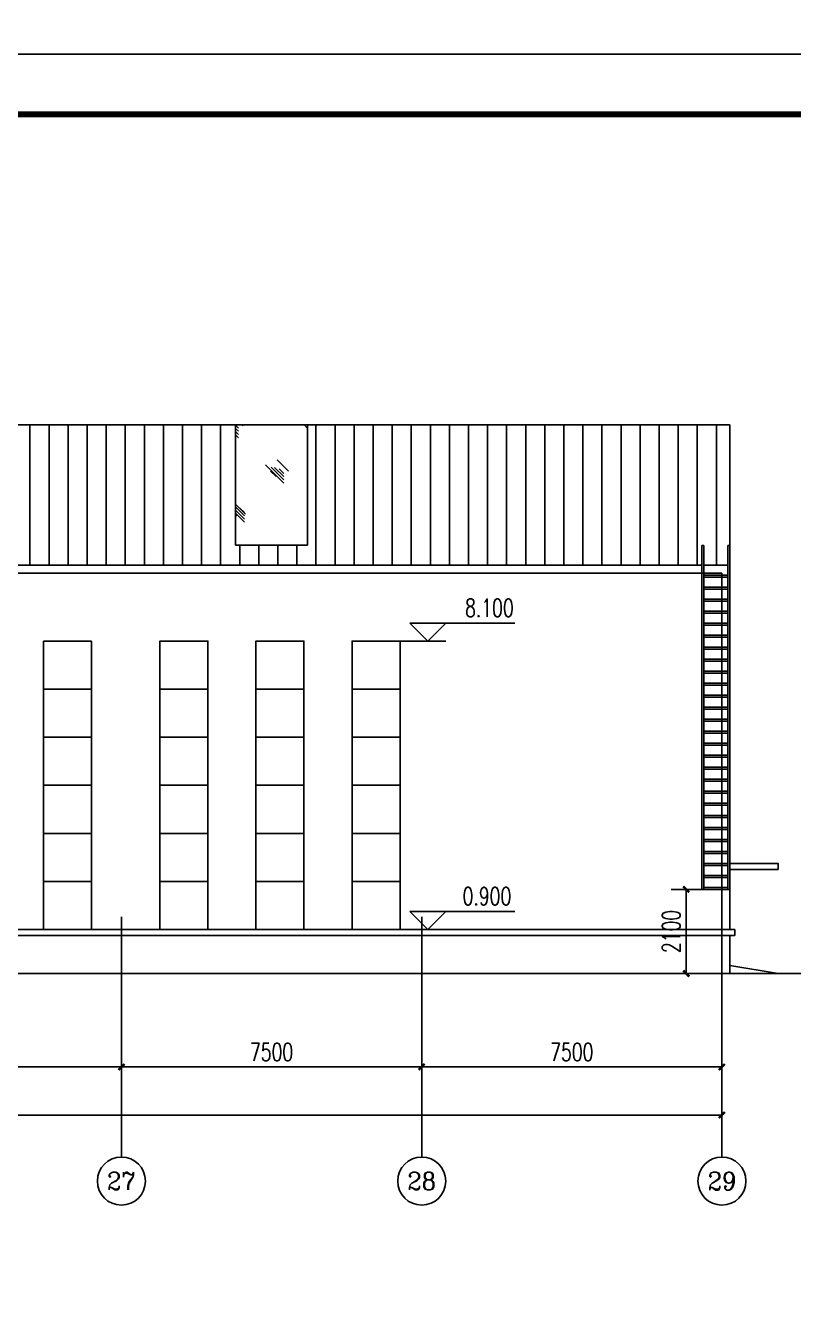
# Model space of a CAD drawing. Extents: x 962303 to 1579583, y -174742 to 224716.
# Drawn here: x 1541332 to 1560506, y -17109 to 14971 of the extents above; entities that cross this region are included whole.
import ezdxf
from ezdxf.enums import TextEntityAlignment as Align

# ---------------------------------------------------------------- set-up
doc = ezdxf.new("R2010")
doc.units = 0
doc.header["$LTSCALE"] = 1000
doc.header["$MEASUREMENT"] = 0
for name, color, linetype in [('3T_BAR', 7, 'Continuous'), ('AXIS', 3, 'Continuous'), ('AXIS_TEXT', 7, 'Continuous'), ('DIM_ELEV', 3, 'Continuous'), ('PUB_DIM', 3, 'Continuous'), ('PUB_TEXT', 7, 'Continuous'), ('PUB_TITLE', 4, 'Continuous')]:
    doc.layers.add(name, color=color, linetype=linetype)
doc.styles.add('_TCH_AXIS', font='COMPLEX', dxfattribs={"bigfont": 'GBCBIG'})
doc.styles.add('_TCH_DIM', font='SIMPLEX', dxfattribs={"bigfont": 'GBCBIG'})
doc.styles.add('_TCH_DIM_T3', font='SIMPLEX', dxfattribs={"width": 0.705882, "bigfont": 'GBCBIG'})
doc.styles.add('COMPLEX', font='COMPLEX')
doc.dimstyles.new('_TCH_ARCH&&150', dxfattribs={"dimtxt": 446.25, "dimasz": 150, "dimexe": 375, "dimexo": 450, "dimgap": 150, "dimtad": 1, "dimdec": 0, "dimzin": 0, "dimdsep": 46, "dimtxsty": '_TCH_DIM_T3', "dimblk": 'ARCHTICK', "dimcen": 0.09, "dimclrt": 7, "dimazin": 2, "dimtfac": 1, "dimtdec": 0, "dimtix": 1, "dimtmove": 2, "dimatfit": 3, "dimfxl": 0, "dimtolj": 1, "dimtzin": 0, "dimarcsym": 0})
pattern_1 = [(90, (2552516.56, 52019.8), (476.25, 3e-14), [])]

# ---------------------------------------------------------------- blocks, each defined once
blk = doc.blocks.new('_ArchTick')
at = {"color": 0, "linetype": 'ByBlock', "const_width": 0.4}
blk.add_lwpolyline([(-0.5, -0.5), (0.5, 0.5)], dxfattribs=at)
blk = doc.blocks.new('*D43')
at = {"layer": 'Defpoints', "color": 0}
for p in [(1557830, -6599), (1558764, -6599), (1558764, -8699)]:
    blk.add_point(p, dxfattribs=at)
at = {"layer": 'PUB_DIM', "color": 0, "lineweight": -2}
for p, q in [((1558314, -6599), (1557455, -6599)), ((1557830, -8699), (1557830, -6599)), ((1558314, -8699), (1557455, -8699))]:
    blk.add_line(p, q, dxfattribs=at)
at = {"layer": 'PUB_DIM', "color": 0, "lineweight": -2, "xscale": 150, "yscale": 150, "zscale": 150}
for p, rotation in [((1557830, -6599), 90), ((1557830, -8699), 270)]:
    blk.add_blockref('_ArchTick', p, dxfattribs=dict(at, rotation=rotation))
at = {"layer": 'PUB_DIM', "color": 7, "insert": (1557457, -7649), "char_height": 446.2, "attachment_point": 5, "rotation": 90, "style": '_TCH_DIM_T3'}
blk.add_mtext('\\A1;2100', dxfattribs=at)
blk = doc.blocks.new('*D758')
at = {"layer": 'AXIS', "color": 0, "lineweight": -2}
for p, q in [((1536223, -7732), (1536223, -11407)), ((1543723, -7732), (1543723, -11407)), ((1536223, -11032), (1543723, -11032))]:
    blk.add_line(p, q, dxfattribs=at)
at = {"layer": 'Defpoints', "color": 0}
for p in [(1536223, -7282), (1543723, -7282), (1543723, -11032)]:
    blk.add_point(p, dxfattribs=at)
at = {"layer": 'AXIS', "color": 0, "lineweight": -2, "xscale": 150, "yscale": 150, "zscale": 150, "rotation": 180}
blk.add_blockref('_ArchTick', (1536223, -11032), dxfattribs=at)
at = {"layer": 'AXIS', "color": 0, "lineweight": -2, "xscale": 150, "yscale": 150, "zscale": 150}
blk.add_blockref('_ArchTick', (1543723, -11032), dxfattribs=at)
at = {"layer": 'AXIS', "color": 7, "insert": (1539973, -10659), "char_height": 446.2, "attachment_point": 5, "style": '_TCH_DIM_T3'}
blk.add_mtext('\\A1;7500', dxfattribs=at)
blk = doc.blocks.new('*D759')
at = {"layer": 'AXIS', "color": 0, "lineweight": -2}
for p, q in [((1543723, -7732), (1543723, -11407)), ((1551223, -7732), (1551223, -11407)), ((1543723, -11032), (1551223, -11032))]:
    blk.add_line(p, q, dxfattribs=at)
at = {"layer": 'Defpoints', "color": 0}
for p in [(1543723, -7282), (1551223, -7282), (1551223, -11032)]:
    blk.add_point(p, dxfattribs=at)
at = {"layer": 'AXIS', "color": 0, "lineweight": -2, "xscale": 150, "yscale": 150, "zscale": 150, "rotation": 180}
blk.add_blockref('_ArchTick', (1543723, -11032), dxfattribs=at)
at = {"layer": 'AXIS', "color": 0, "lineweight": -2, "xscale": 150, "yscale": 150, "zscale": 150}
blk.add_blockref('_ArchTick', (1551223, -11032), dxfattribs=at)
at = {"layer": 'AXIS', "color": 7, "insert": (1547473, -10659), "char_height": 446.2, "attachment_point": 5, "style": '_TCH_DIM_T3'}
blk.add_mtext('\\A1;7500', dxfattribs=at)
blk = doc.blocks.new('*D760')
at = {"layer": 'AXIS', "color": 0, "lineweight": -2}
for p, q in [((1551223, -7732), (1551223, -11407)), ((1558723, -7732), (1558723, -11407)), ((1551223, -11032), (1558723, -11032))]:
    blk.add_line(p, q, dxfattribs=at)
at = {"layer": 'Defpoints', "color": 0}
for p in [(1551223, -7282), (1558723, -7282), (1558723, -11032)]:
    blk.add_point(p, dxfattribs=at)
at = {"layer": 'AXIS', "color": 0, "lineweight": -2, "xscale": 150, "yscale": 150, "zscale": 150, "rotation": 180}
blk.add_blockref('_ArchTick', (1551223, -11032), dxfattribs=at)
at = {"layer": 'AXIS', "color": 0, "lineweight": -2, "xscale": 150, "yscale": 150, "zscale": 150}
blk.add_blockref('_ArchTick', (1558723, -11032), dxfattribs=at)
at = {"layer": 'AXIS', "color": 7, "insert": (1554973, -10659), "char_height": 446.2, "attachment_point": 5, "style": '_TCH_DIM_T3'}
blk.add_mtext('\\A1;7500', dxfattribs=at)
blk = doc.blocks.new('*D761')
at = {"layer": 'AXIS', "color": 0, "lineweight": -2}
for p, q in [((1348723, -7732), (1348723, -12607)), ((1558723, -7732), (1558723, -12607)), ((1348723, -12232), (1558723, -12232))]:
    blk.add_line(p, q, dxfattribs=at)
at = {"layer": 'Defpoints', "color": 0}
for p in [(1348723, -7282), (1558723, -7282), (1558723, -12232)]:
    blk.add_point(p, dxfattribs=at)
at = {"layer": 'AXIS', "color": 0, "lineweight": -2, "xscale": 150, "yscale": 150, "zscale": 150, "rotation": 180}
blk.add_blockref('_ArchTick', (1348723, -12232), dxfattribs=at)
at = {"layer": 'AXIS', "color": 0, "lineweight": -2, "xscale": 150, "yscale": 150, "zscale": 150}
blk.add_blockref('_ArchTick', (1558723, -12232), dxfattribs=at)
at = {"layer": 'AXIS', "color": 7, "insert": (1453723, -11859), "char_height": 446.2, "attachment_point": 5, "style": '_TCH_DIM_T3'}
blk.add_mtext('\\A1;210000', dxfattribs=at)
blk = doc.blocks.new('_AXISO')
blk.add_circle((0, 0), 0.5)
at = {"layer": 'AXIS_TEXT', "style": 'COMPLEX', "width": 1.041667}
blk.add_attdef('A', text='', height=0.56, dxfattribs=at).set_placement((-0.25, -0.28), (0.25, -0.28), align=Align.FIT)

msp = doc.modelspace()

# ---------------------------------------------------------------- hatches: boundary and pattern name
h = msp.add_hatch()
h.set_pattern_fill('LINE', color=251, scale=500, angle=90, style=0)
h.set_pattern_definition(pattern_1)
h.paths.add_polyline_path([(1419073.2, 1501.4), (1348523.2, 1501.4), (1348523.2, 5001.4), (1359073.2, 5001.4), (1359073.2, 2001.4), (1360873.2, 2001.4), (1360873.2, 5001.4), (1366573.2, 5001.4), (1366573.2, 2001.4), (1368373.2, 2001.4), (1368373.2, 5001.4), (1374073.2, 5001.4), (1374073.2, 2001.4), (1375873.2, 2001.4), (1375873.2, 5001.4), (1381573.2, 5001.4), (1381573.2, 2001.4), (1383373.2, 2001.4), (1383373.2, 5001.4), (1389073.2, 5001.4), (1389073.2, 2001.4), (1390873.2, 2001.4), (1390873.2, 5001.4), (1396573.2, 5001.4), (1396573.2, 2001.4), (1398373.2, 2001.4), (1398373.2, 5001.4), (1404073.2, 5001.4), (1404073.2, 2001.4), (1405873.2, 2001.4), (1405873.2, 5001.4), (1411573.2, 5001.4), (1411573.2, 2001.4), (1413373.2, 2001.4), (1413373.2, 5001.4), (1419073.2, 5001.4), (1419073.2, 2001.4), (1420873.2, 2001.4), (1420873.2, 5001.4), (1426573.2, 5001.4), (1426573.2, 2001.4), (1428373.2, 2001.4), (1428373.2, 5001.4), (1434073.2, 5001.4), (1434073.2, 2001.4), (1435873.2, 2001.4), (1435873.2, 5001.4), (1441573.2, 5001.4), (1441573.2, 2001.4), (1443373.2, 2001.4), (1443373.2, 5001.4), (1449073.2, 5001.4), (1449073.2, 2001.4), (1450873.2, 2001.4), (1450873.2, 5001.4), (1456573.2, 5001.4), (1456573.2, 2001.4), (1458373.2, 2001.4), (1458373.2, 5001.4), (1464073.2, 5001.4), (1464073.2, 2001.4), (1465873.2, 2001.4), (1465873.2, 5001.4), (1471573.2, 5001.4), (1471573.2, 2001.4), (1473373.2, 2001.4), (1473373.2, 5001.4), (1479073.2, 5001.4), (1479073.2, 2001.4), (1480873.2, 2001.4), (1480873.2, 5001.4), (1486573.2, 5001.4), (1486573.2, 2001.4), (1488373.2, 2001.4), (1488373.2, 5001.4), (1494073.2, 5001.4), (1494073.2, 2001.4), (1495873.2, 2001.4), (1495873.2, 5001.4), (1501573.2, 5001.4), (1501573.2, 2001.4), (1503373.2, 2001.4), (1503373.2, 5001.4), (1509073.2, 5001.4), (1509073.2, 2001.4), (1510873.2, 2001.4), (1510873.2, 5001.4), (1516573.2, 5001.4), (1516573.2, 2001.4), (1518373.2, 2001.4), (1518373.2, 5001.4), (1524073.2, 5001.4), (1524073.2, 2001.4), (1525873.2, 2001.4), (1525873.2, 5001.4), (1531573.2, 5001.4), (1531573.2, 2001.4), (1533373.2, 2001.4), (1533373.2, 5001.4), (1539073.2, 5001.4), (1539073.2, 2001.4), (1540873.2, 2001.4), (1540873.2, 5001.4), (1546573.2, 5001.4), (1546573.2, 2001.4), (1548373.2, 2001.4), (1548373.2, 5001.4), (1554073.2, 5001.4), (1554073.2, 2001.4), (1555873.2, 2001.4), (1555873.2, 5001.4), (1558923.2, 5001.4), (1558923.2, 1501.4)])
h = msp.add_hatch()
h.set_pattern_fill('玻璃1', color=4, scale=200, style=0)
h.set_pattern_definition([(135, (2159668.7, 52099.8), (979.767, 979.767), [448, -1152]), (135, (2159476.7, 52179.8), (979.767, 979.767), [192, -1408]), (135, (2159668.7, 52179.8), (979.767, 979.767), [320, -1280]), (135, (2159572.7, 52099.8), (-1074.8023, -1074.8023), [400, -1200]), (135, (2159668.7, 52019.8), (979.767, 979.767), [640, -960]), (135, (2159668.7, 52259.8), (979.767, 979.767), [160, -1440])])
h.paths.add_polyline_path([(1546573.2, 5001.4), (1548373.2, 5001.4), (1548373.2, 2001.4), (1546573.2, 2001.4)])
h = msp.add_hatch()
h.set_pattern_fill('LINE', color=251, scale=500, angle=90, style=0)
h.set_pattern_definition(pattern_1)
h.paths.add_polyline_path([(1554073.2, 5001.4), (1555873.2, 5001.4), (1555873.2, 2001.4), (1554073.2, 2001.4)])

# ---------------------------------------------------------------- linework, layer by layer
for p, q in [((1558923.2, 5001.4), (1348523.2, 5001.4)), ((1546573.2, 5001.4), (1546573.2, 2001.4)), ((1548373.2, 5001.4), (1548373.2, 2001.4)), ((1558923.2, -7598.6), (1558923.2, 5001.4)), ((1548373.2, 2001.4), (1546573.2, 2001.4)), ((1558723.2, 1301.4), (1348723.2, 1301.4)), ((1558223.2, 1501.4), (1419073.2, 1501.4)), ((1558873.2, 1501.4), (1558273.2, 1501.4)), ((1558723.2, -7598.6), (1558723.2, 1301.4)), ((1559043.2, -7598.6), (1348403.2, -7598.6)), ((1559043.2, -7748.6), (1559043.2, -7598.6)), ((1559043.2, -7748.6), (1348403.2, -7748.6)), ((1558923.2, -8698.6), (1558923.2, -7748.6)), ((1560123.2, -8698.6), (1558923.2, -8498.6)), ((1562948.3, -8698.6), (1340792.6, -8698.6))]:
    msp.add_line(p, q)
at = {"color": 4}
for p, q in [((1541773.2, -7598.6), (1541773.2, -398.6)), ((1541773.2, -398.6), (1542973.2, -398.6)), ((1542973.2, -398.6), (1542973.2, -7598.6)), ((1544682.6, -7598.6), (1544682.6, -398.6)), ((1544682.6, -398.6), (1545882.6, -398.6)), ((1545882.6, -398.6), (1545882.6, -7598.6)), ((1547082.6, -7598.6), (1547082.6, -398.6)), ((1547082.6, -398.6), (1548282.6, -398.6)), ((1548282.6, -398.6), (1548282.6, -7598.6)), ((1549482.6, -7598.6), (1549482.6, -398.6)), ((1549482.6, -398.6), (1550682.6, -398.6)), ((1550682.6, -398.6), (1550682.6, -7598.6)), ((1542973.2, -1598.6), (1541773.2, -1598.6)), ((1545882.6, -1598.6), (1544682.6, -1598.6)), ((1548282.6, -1598.6), (1547082.6, -1598.6)), ((1550682.6, -1598.6), (1549482.6, -1598.6)), ((1542973.2, -2798.6), (1541773.2, -2798.6)), ((1545882.6, -2798.6), (1544682.6, -2798.6)), ((1548282.6, -2798.6), (1547082.6, -2798.6)), ((1550682.6, -2798.6), (1549482.6, -2798.6)), ((1542973.2, -3998.6), (1541773.2, -3998.6)), ((1545882.6, -3998.6), (1544682.6, -3998.6)), ((1548282.6, -3998.6), (1547082.6, -3998.6)), ((1550682.6, -3998.6), (1549482.6, -3998.6)), ((1542973.2, -5198.6), (1541773.2, -5198.6)), ((1545882.6, -5198.6), (1544682.6, -5198.6)), ((1548282.6, -5198.6), (1547082.6, -5198.6)), ((1550682.6, -5198.6), (1549482.6, -5198.6)), ((1542973.2, -6398.6), (1541773.2, -6398.6)), ((1545882.6, -6398.6), (1544682.6, -6398.6)), ((1548282.6, -6398.6), (1547082.6, -6398.6)), ((1550682.6, -6398.6), (1549482.6, -6398.6)), ((1542973.2, -7598.6), (1541773.2, -7598.6)), ((1545882.6, -7598.6), (1544682.6, -7598.6)), ((1548282.6, -7598.6), (1547082.6, -7598.6)), ((1550682.6, -7598.6), (1549482.6, -7598.6))]:
    msp.add_line(p, q, dxfattribs=at)
for points in [[(1545882.6, -7598.6), (1544682.6, -7598.6), (1544682.6, -398.6), (1545882.6, -398.6)], [(1548282.6, -7598.6), (1547082.6, -7598.6), (1547082.6, -398.6), (1548282.6, -398.6)], [(1550682.6, -7598.6), (1549482.6, -7598.6), (1549482.6, -398.6), (1550682.6, -398.6)]]:
    msp.add_lwpolyline(points, close=True, dxfattribs=at)
msp.add_lwpolyline([(1558923.2, -5948.6), (1560123.2, -5948.6), (1560123.2, -6098.6), (1558923.2, -6098.6)])
at = {"layer": '3T_BAR', "color": 6}
for p, q in [((1558223.2, 1990.4), (1558273.2, 1990.4)), ((1558223.2, -6598.6), (1558223.2, 1990.4)), ((1558273.2, -6598.6), (1558273.2, 1990.4)), ((1558873.2, 1990.4), (1558923.2, 1990.4)), ((1558873.2, -2298.6), (1558873.2, 1990.4)), ((1558273.2, 1251.4), (1558873.2, 1251.4)), ((1558273.2, 1201.4), (1558873.2, 1201.4)), ((1558273.2, 951.4), (1558873.2, 951.4)), ((1558273.2, 901.4), (1558873.2, 901.4)), ((1558273.2, 651.4), (1558873.2, 651.4)), ((1558273.2, 601.4), (1558873.2, 601.4)), ((1558273.2, 351.4), (1558873.2, 351.4)), ((1558273.2, 301.4), (1558873.2, 301.4)), ((1558273.2, 51.4), (1558873.2, 51.4)), ((1558273.2, 1.4), (1558873.2, 1.4)), ((1558273.2, -248.6), (1558873.2, -248.6)), ((1558273.2, -298.6), (1558873.2, -298.6)), ((1558273.2, -548.6), (1558873.2, -548.6)), ((1558273.2, -598.6), (1558873.2, -598.6)), ((1558273.2, -848.6), (1558873.2, -848.6)), ((1558273.2, -898.6), (1558873.2, -898.6)), ((1558273.2, -1148.6), (1558873.2, -1148.6)), ((1558273.2, -1198.6), (1558873.2, -1198.6)), ((1558273.2, -1448.6), (1558873.2, -1448.6)), ((1558273.2, -1498.6), (1558873.2, -1498.6)), ((1558273.2, -1748.6), (1558873.2, -1748.6)), ((1558273.2, -1798.6), (1558873.2, -1798.6)), ((1558273.2, -2048.6), (1558873.2, -2048.6)), ((1558273.2, -2098.6), (1558873.2, -2098.6)), ((1558273.2, -2348.6), (1558873.2, -2348.6)), ((1558273.2, -2398.6), (1558873.2, -2398.6)), ((1558873.2, -6598.6), (1558873.2, -2298.6)), ((1558273.2, -2648.6), (1558873.2, -2648.6)), ((1558273.2, -2698.6), (1558873.2, -2698.6)), ((1558273.2, -2948.6), (1558873.2, -2948.6)), ((1558273.2, -2998.6), (1558873.2, -2998.6)), ((1558273.2, -3248.6), (1558873.2, -3248.6)), ((1558273.2, -3298.6), (1558873.2, -3298.6)), ((1558273.2, -3548.6), (1558873.2, -3548.6)), ((1558273.2, -3598.6), (1558873.2, -3598.6)), ((1558273.2, -3848.6), (1558873.2, -3848.6)), ((1558273.2, -3898.6), (1558873.2, -3898.6)), ((1558273.2, -4148.6), (1558873.2, -4148.6)), ((1558273.2, -4198.6), (1558873.2, -4198.6)), ((1558273.2, -4448.6), (1558873.2, -4448.6)), ((1558273.2, -4498.6), (1558873.2, -4498.6)), ((1558273.2, -4748.6), (1558873.2, -4748.6)), ((1558273.2, -4798.6), (1558873.2, -4798.6)), ((1558273.2, -5048.6), (1558873.2, -5048.6)), ((1558273.2, -5098.6), (1558873.2, -5098.6)), ((1558273.2, -5348.6), (1558873.2, -5348.6)), ((1558273.2, -5398.6), (1558873.2, -5398.6)), ((1558273.2, -5648.6), (1558873.2, -5648.6)), ((1558273.2, -5698.6), (1558873.2, -5698.6)), ((1558273.2, -5948.6), (1558873.2, -5948.6)), ((1558273.2, -5998.6), (1558873.2, -5998.6)), ((1558273.2, -6248.6), (1558873.2, -6248.6)), ((1558273.2, -6298.6), (1558873.2, -6298.6)), ((1558223.2, -6598.6), (1558923.2, -6598.6)), ((1558273.2, -6548.6), (1558873.2, -6548.6))]:
    msp.add_line(p, q, dxfattribs=at)
at = {"layer": 'AXIS'}
for p, q in [((1543723.2, -7282.3), (1543723.2, -13282.3)), ((1551223.2, -7282.3), (1551223.2, -13282.3)), ((1558723.2, -7282.3), (1558723.2, -13282.3))]:
    msp.add_line(p, q, dxfattribs=at)
at = {"layer": 'DIM_ELEV'}
for p, q in [((1551377.9, -398.6), (1550927.9, 51.4)), ((1550927.9, 51.4), (1553551.4, 51.4)), ((1551377.9, -398.6), (1551827.9, 51.4)), ((1550372, -398.6), (1551827.9, -398.6)), ((1551377.9, -7598.6), (1550927.9, -7148.6)), ((1550927.9, -7148.6), (1553551.4, -7148.6)), ((1551377.9, -7598.6), (1551827.9, -7148.6)), ((1550372, -7598.6), (1551827.9, -7598.6))]:
    msp.add_line(p, q, dxfattribs=at)
at = {"layer": 'PUB_TITLE'}
for points in [[(1334333.3, 14258.1), (1579583.3, 14258.1), (1579583.3, 77258.1), (1334333.3, 77258.1)], [(1334333.3, -48741.9), (1579583.3, -48741.9), (1579583.3, 14258.1), (1334333.3, 14258.1)]]:
    msp.add_lwpolyline(points, close=True, dxfattribs=at)
at = {"layer": 'PUB_TITLE', "const_width": 150}
msp.add_lwpolyline([(1338083.3, -47241.9), (1578083.3, -47241.9), (1578083.3, 12758.1), (1338083.3, 12758.1)], close=True, dxfattribs=at)

# ---------------------------------------------------------------- block references
at = {"layer": 'AXIS'}
ref = msp.add_blockref('_AXISO', (1543723.2, -13882.3), dxfattribs=dict(at, xscale=1200, yscale=1200, zscale=1200))
ref.add_attrib('A', '27', dxfattribs={"layer": 'AXIS_TEXT', "height": 441.41, "style": '_TCH_AXIS'}).set_placement((1543365.8, -14103.1), (1544080.5, -14103.1), align=Align.FIT)
ref = msp.add_blockref('_AXISO', (1551223.2, -13882.3), dxfattribs=dict(at, xscale=1200, yscale=1200, zscale=1200))
ref.add_attrib('A', '28', dxfattribs={"layer": 'AXIS_TEXT', "height": 441.41, "style": '_TCH_AXIS'}).set_placement((1550865.8, -14103.1), (1551580.5, -14103.1), align=Align.FIT)
ref = msp.add_blockref('_AXISO', (1558723.2, -13882.3), dxfattribs=dict(at, xscale=1200, yscale=1200, zscale=1200))
ref.add_attrib('A', '29', dxfattribs={"layer": 'AXIS_TEXT', "height": 450.98, "style": '_TCH_AXIS', "width": 0.970588}).set_placement((1558368.8, -14107.8), (1559077.5, -14107.8), align=Align.FIT)

# ---------------------------------------------------------------- texts
at = {"layer": 'PUB_TEXT', "style": '_TCH_DIM', "width": 0.705882}
for s, p in [('8.100', (1552306.4, 208.9)), ('0.900', (1552246.4, -6991.1))]:
    msp.add_text(s, height=446.25, dxfattribs=at).set_placement(p)

# ---------------------------------------------------------------- dimensions: what is measured, and where the dimension line sits
at = {"layer": 'AXIS'}
for p1, p2, distance, picture, middle in [((1348723.2, -7282.3), (1558723.2, -7282.3), -4950, '*D761', (1453723.2, -11859.2)), ((1536223.2, -7282.3), (1543723.2, -7282.3), -3750, '*D758', (1539973.2, -10659.2)), ((1543723.2, -7282.3), (1551223.2, -7282.3), -3750, '*D759', (1547473.2, -10659.2)), ((1551223.2, -7282.3), (1558723.2, -7282.3), -3750, '*D760', (1554973.2, -10659.2))]:
    dim = msp.add_aligned_dim(p1=p1, p2=p2, distance=distance, dimstyle='_TCH_ARCH&&150', dxfattribs=at)
    dim.commit()
    dim.dimension.update_dxf_attribs({"geometry": picture, "text_midpoint": middle})
at = {"layer": 'PUB_DIM'}
dim = msp.add_aligned_dim(p1=(1558763.8, -8698.6), p2=(1558763.8, -6598.6), distance=933.4, dimstyle='_TCH_ARCH&&150', dxfattribs=at)
dim.commit()
dim.dimension.update_dxf_attribs({"geometry": '*D43', "text_midpoint": (1557457.3, -7648.6)})

doc.saveas('drawing.dxf')
